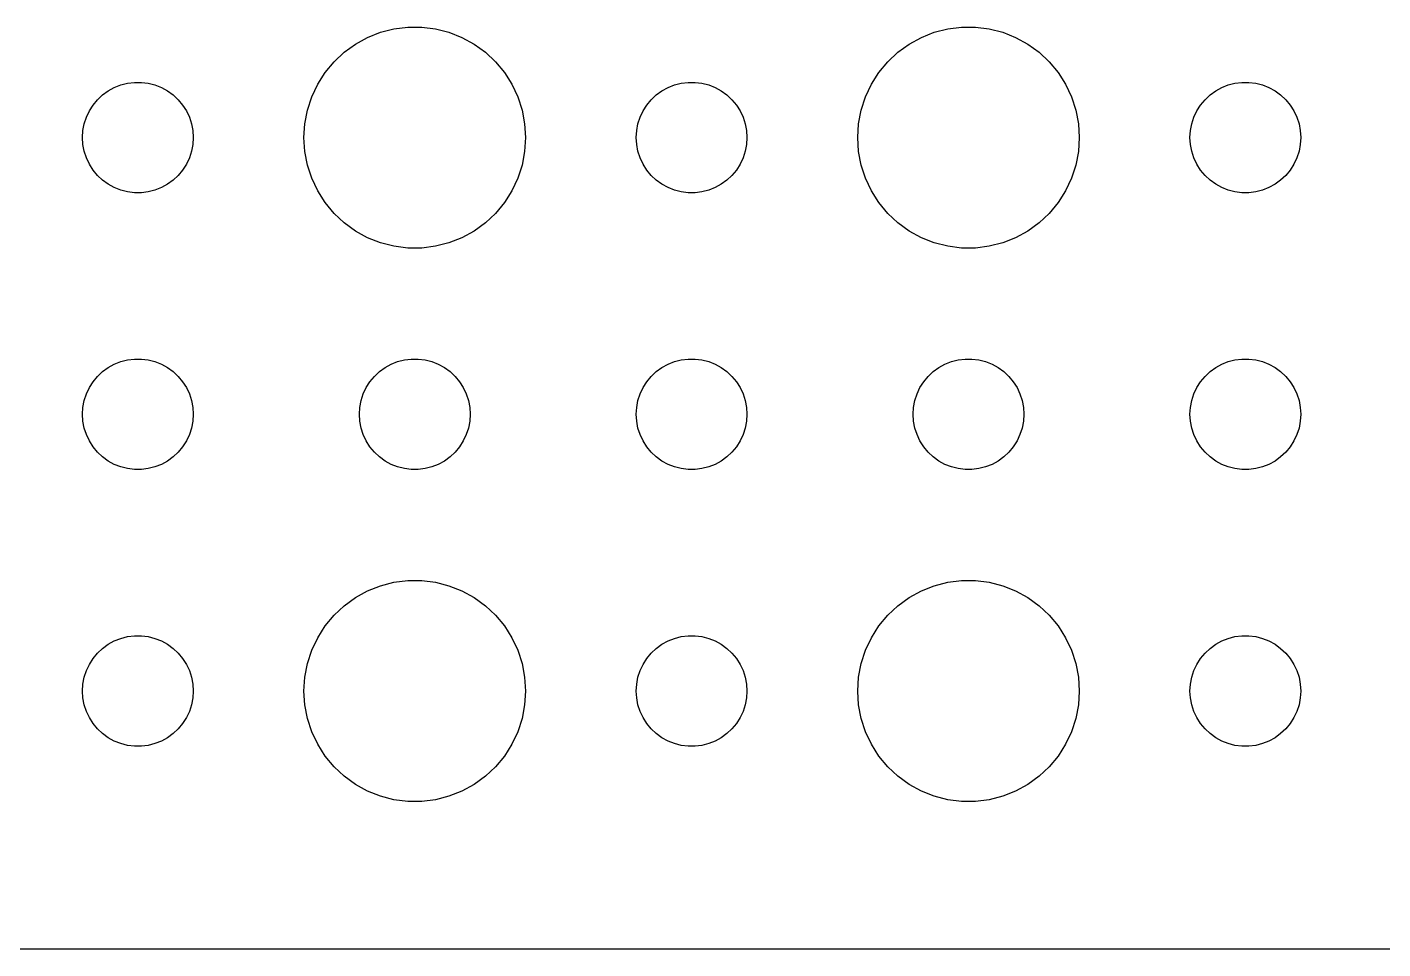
# Model space of a CAD drawing. Header units: metres. Extents: x -150 to 150, y -104 to 104.
# Drawn here: x 72 to 108.72, y -104.49 to -79.51 of the extents above; entities that cross this region are included whole.
import ezdxf

# ---------------------------------------------------------------- set-up
doc = ezdxf.new("R2010")
doc.units = ezdxf.units.M

msp = doc.modelspace()

# ---------------------------------------------------------------- linework, layer by layer
for p, q in [((81.2227, -79.7855), (81.573, -79.6468)), ((81.573, -79.6468), (81.9379, -79.5531)), ((81.9379, -79.5531), (82.3116, -79.5059)), ((82.3116, -79.5059), (82.6884, -79.5059)), ((82.6884, -79.5059), (83.0621, -79.5531)), ((83.0621, -79.5531), (83.427, -79.6468)), ((83.427, -79.6468), (83.7773, -79.7855)), ((96.2227, -79.7855), (96.573, -79.6468)), ((96.573, -79.6468), (96.9379, -79.5531)), ((96.9379, -79.5531), (97.3116, -79.5059)), ((97.3116, -79.5059), (97.6884, -79.5059)), ((97.6884, -79.5059), (98.0621, -79.5531)), ((98.0621, -79.5531), (98.427, -79.6468)), ((98.427, -79.6468), (98.7773, -79.7855)), ((80.5877, -80.1885), (80.8925, -79.967)), ((80.8925, -79.967), (81.2227, -79.7855)), ((83.7773, -79.7855), (84.1075, -79.967)), ((84.1075, -79.967), (84.4123, -80.1885)), ((95.5877, -80.1885), (95.8925, -79.967)), ((95.8925, -79.967), (96.2227, -79.7855)), ((98.7773, -79.7855), (99.1075, -79.967)), ((99.1075, -79.967), (99.4123, -80.1885)), ((80.3131, -80.4464), (80.5877, -80.1885)), ((84.4123, -80.1885), (84.6869, -80.4464)), ((95.3131, -80.4464), (95.5877, -80.1885)), ((99.4123, -80.1885), (99.6869, -80.4464)), ((79.8711, -81.0547), (80.073, -80.7366)), ((80.073, -80.7366), (80.3131, -80.4464)), ((84.6869, -80.4464), (84.927, -80.7366)), ((84.927, -80.7366), (85.1289, -81.0547)), ((94.8711, -81.0547), (95.073, -80.7366)), ((95.073, -80.7366), (95.3131, -80.4464)), ((99.6869, -80.4464), (99.927, -80.7366)), ((99.927, -80.7366), (100.129, -81.0547)), ((74.1963, -81.2335), (74.3613, -81.1428)), ((74.3613, -81.1428), (74.5365, -81.0734)), ((74.5365, -81.0734), (74.7189, -81.0266)), ((74.7189, -81.0266), (74.9058, -81.003)), ((74.9058, -81.003), (75.0942, -81.003)), ((75.0942, -81.003), (75.2811, -81.0266)), ((75.2811, -81.0266), (75.4635, -81.0734)), ((75.4635, -81.0734), (75.6387, -81.1428)), ((75.6387, -81.1428), (75.8037, -81.2335)), ((79.7107, -81.3956), (79.8711, -81.0547)), ((85.1289, -81.0547), (85.2893, -81.3956)), ((89.1963, -81.2335), (89.3613, -81.1428)), ((89.3613, -81.1428), (89.5365, -81.0734)), ((89.5365, -81.0734), (89.7189, -81.0266)), ((89.7189, -81.0266), (89.9058, -81.003)), ((89.9058, -81.003), (90.0942, -81.003)), ((90.0942, -81.003), (90.2811, -81.0266)), ((90.2811, -81.0266), (90.4635, -81.0734)), ((90.4635, -81.0734), (90.6387, -81.1428)), ((90.6387, -81.1428), (90.8037, -81.2335)), ((94.7107, -81.3956), (94.8711, -81.0547)), ((100.129, -81.0547), (100.289, -81.3956)), ((104.196, -81.2335), (104.361, -81.1428)), ((104.361, -81.1428), (104.536, -81.0734)), ((104.536, -81.0734), (104.719, -81.0266)), ((104.719, -81.0266), (104.906, -81.003)), ((104.906, -81.003), (105.094, -81.003)), ((105.094, -81.003), (105.281, -81.0266)), ((105.281, -81.0266), (105.464, -81.0734)), ((105.464, -81.0734), (105.639, -81.1428)), ((105.639, -81.1428), (105.804, -81.2335)), ((73.7865, -81.6183), (73.9065, -81.4732)), ((73.9065, -81.4732), (74.0439, -81.3442)), ((74.0439, -81.3442), (74.1963, -81.2335)), ((75.8037, -81.2335), (75.9561, -81.3442)), ((75.9561, -81.3442), (76.0934, -81.4732)), ((76.0934, -81.4732), (76.2135, -81.6183)), ((79.5943, -81.7539), (79.7107, -81.3956)), ((85.2893, -81.3956), (85.4057, -81.7539)), ((88.7865, -81.6183), (88.9065, -81.4732)), ((88.9065, -81.4732), (89.0439, -81.3442)), ((89.0439, -81.3442), (89.1963, -81.2335)), ((90.8037, -81.2335), (90.9561, -81.3442)), ((90.9561, -81.3442), (91.0934, -81.4732)), ((91.0934, -81.4732), (91.2135, -81.6183)), ((94.5943, -81.7539), (94.7107, -81.3956)), ((100.289, -81.3956), (100.406, -81.7539)), ((103.786, -81.6183), (103.907, -81.4732)), ((103.907, -81.4732), (104.044, -81.3442)), ((104.044, -81.3442), (104.196, -81.2335)), ((105.804, -81.2335), (105.956, -81.3442)), ((105.956, -81.3442), (106.093, -81.4732)), ((106.093, -81.4732), (106.214, -81.6183)), ((73.6053, -81.9478), (73.6855, -81.7774)), ((73.6855, -81.7774), (73.7865, -81.6183)), ((76.2135, -81.6183), (76.3145, -81.7774)), ((76.3145, -81.7774), (76.3947, -81.9478)), ((79.5237, -82.124), (79.5943, -81.7539)), ((85.4057, -81.7539), (85.4763, -82.124)), ((88.6053, -81.9478), (88.6855, -81.7774)), ((88.6855, -81.7774), (88.7865, -81.6183)), ((91.2135, -81.6183), (91.3145, -81.7774)), ((91.3145, -81.7774), (91.3947, -81.9478)), ((94.5237, -82.124), (94.5943, -81.7539)), ((100.406, -81.7539), (100.476, -82.124)), ((103.605, -81.9478), (103.686, -81.7774)), ((103.686, -81.7774), (103.786, -81.6183)), ((106.214, -81.6183), (106.314, -81.7774)), ((106.314, -81.7774), (106.395, -81.9478)), ((73.5118, -82.312), (73.5471, -82.127)), ((73.5471, -82.127), (73.6053, -81.9478)), ((76.3947, -81.9478), (76.4529, -82.127)), ((76.4529, -82.127), (76.4882, -82.312)), ((79.5, -82.5), (79.5237, -82.124)), ((85.4763, -82.124), (85.5, -82.5)), ((88.5118, -82.312), (88.5471, -82.127)), ((88.5471, -82.127), (88.6053, -81.9478)), ((91.3947, -81.9478), (91.4529, -82.127)), ((91.4529, -82.127), (91.4882, -82.312)), ((94.5, -82.5), (94.5237, -82.124)), ((100.476, -82.124), (100.5, -82.5)), ((103.512, -82.312), (103.547, -82.127)), ((103.547, -82.127), (103.605, -81.9478)), ((106.395, -81.9478), (106.453, -82.127)), ((106.453, -82.127), (106.488, -82.312)), ((73.5, -82.5), (73.5118, -82.312)), ((73.5118, -82.688), (73.5, -82.5)), ((76.4882, -82.312), (76.5, -82.5)), ((76.5, -82.5), (76.4882, -82.688)), ((79.5237, -82.876), (79.5, -82.5)), ((85.5, -82.5), (85.4763, -82.876)), ((88.5, -82.5), (88.5118, -82.312)), ((88.5118, -82.688), (88.5, -82.5)), ((91.4882, -82.312), (91.5, -82.5)), ((91.5, -82.5), (91.4882, -82.688)), ((94.5237, -82.876), (94.5, -82.5)), ((100.5, -82.5), (100.476, -82.876)), ((103.5, -82.5), (103.512, -82.312)), ((103.512, -82.688), (103.5, -82.5)), ((106.488, -82.312), (106.5, -82.5)), ((106.5, -82.5), (106.488, -82.688)), ((73.5471, -82.873), (73.5118, -82.688)), ((73.6053, -83.0522), (73.5471, -82.873)), ((76.4529, -82.873), (76.3947, -83.0522)), ((76.4882, -82.688), (76.4529, -82.873)), ((79.5943, -83.2461), (79.5237, -82.876)), ((85.4763, -82.876), (85.4057, -83.2461)), ((88.5471, -82.873), (88.5118, -82.688)), ((88.6053, -83.0522), (88.5471, -82.873)), ((91.4529, -82.873), (91.3947, -83.0522)), ((91.4882, -82.688), (91.4529, -82.873)), ((94.5943, -83.2461), (94.5237, -82.876)), ((100.476, -82.876), (100.406, -83.2461)), ((103.547, -82.873), (103.512, -82.688)), ((103.605, -83.0522), (103.547, -82.873)), ((106.453, -82.873), (106.395, -83.0522)), ((106.488, -82.688), (106.453, -82.873)), ((73.6855, -83.2226), (73.6053, -83.0522)), ((73.7865, -83.3817), (73.6855, -83.2226)), ((76.3145, -83.2226), (76.2135, -83.3817)), ((76.3947, -83.0522), (76.3145, -83.2226)), ((79.7107, -83.6044), (79.5943, -83.2461)), ((85.4057, -83.2461), (85.2893, -83.6044)), ((88.6855, -83.2226), (88.6053, -83.0522)), ((88.7865, -83.3817), (88.6855, -83.2226)), ((91.3145, -83.2226), (91.2135, -83.3817)), ((91.3947, -83.0522), (91.3145, -83.2226)), ((94.7107, -83.6044), (94.5943, -83.2461)), ((100.406, -83.2461), (100.289, -83.6044)), ((103.686, -83.2226), (103.605, -83.0522)), ((103.786, -83.3817), (103.686, -83.2226)), ((106.314, -83.2226), (106.214, -83.3817)), ((106.395, -83.0522), (106.314, -83.2226)), ((73.9065, -83.5268), (73.7865, -83.3817)), ((74.0439, -83.6558), (73.9065, -83.5268)), ((74.1963, -83.7665), (74.0439, -83.6558)), ((75.9561, -83.6558), (75.8037, -83.7665)), ((76.0934, -83.5268), (75.9561, -83.6558)), ((76.2135, -83.3817), (76.0934, -83.5268)), ((79.8711, -83.9453), (79.7107, -83.6044)), ((85.2893, -83.6044), (85.1289, -83.9453)), ((88.9065, -83.5268), (88.7865, -83.3817)), ((89.0439, -83.6558), (88.9065, -83.5268)), ((89.1963, -83.7665), (89.0439, -83.6558)), ((90.9561, -83.6558), (90.8037, -83.7665)), ((91.0934, -83.5268), (90.9561, -83.6558)), ((91.2135, -83.3817), (91.0934, -83.5268)), ((94.8711, -83.9453), (94.7107, -83.6044)), ((100.289, -83.6044), (100.129, -83.9453)), ((103.907, -83.5268), (103.786, -83.3817)), ((104.044, -83.6558), (103.907, -83.5268)), ((104.196, -83.7665), (104.044, -83.6558)), ((105.956, -83.6558), (105.804, -83.7665)), ((106.093, -83.5268), (105.956, -83.6558)), ((106.214, -83.3817), (106.093, -83.5268)), ((74.3613, -83.8572), (74.1963, -83.7665)), ((74.5365, -83.9266), (74.3613, -83.8572)), ((74.7189, -83.9734), (74.5365, -83.9266)), ((74.9058, -83.997), (74.7189, -83.9734)), ((75.0942, -83.997), (74.9058, -83.997)), ((75.2811, -83.9734), (75.0942, -83.997)), ((75.4635, -83.9266), (75.2811, -83.9734)), ((75.6387, -83.8572), (75.4635, -83.9266)), ((75.8037, -83.7665), (75.6387, -83.8572)), ((80.073, -84.2634), (79.8711, -83.9453)), ((85.1289, -83.9453), (84.927, -84.2634)), ((89.3613, -83.8572), (89.1963, -83.7665)), ((89.5365, -83.9266), (89.3613, -83.8572)), ((89.7189, -83.9734), (89.5365, -83.9266)), ((89.9058, -83.997), (89.7189, -83.9734)), ((90.0942, -83.997), (89.9058, -83.997)), ((90.2811, -83.9734), (90.0942, -83.997)), ((90.4635, -83.9266), (90.2811, -83.9734)), ((90.6387, -83.8572), (90.4635, -83.9266)), ((90.8037, -83.7665), (90.6387, -83.8572)), ((95.073, -84.2634), (94.8711, -83.9453)), ((100.129, -83.9453), (99.927, -84.2634)), ((104.361, -83.8572), (104.196, -83.7665)), ((104.536, -83.9266), (104.361, -83.8572)), ((104.719, -83.9734), (104.536, -83.9266)), ((104.906, -83.997), (104.719, -83.9734)), ((105.094, -83.997), (104.906, -83.997)), ((105.281, -83.9734), (105.094, -83.997)), ((105.464, -83.9266), (105.281, -83.9734)), ((105.639, -83.8572), (105.464, -83.9266)), ((105.804, -83.7665), (105.639, -83.8572)), ((80.3131, -84.5536), (80.073, -84.2634)), ((84.927, -84.2634), (84.6869, -84.5536)), ((95.3131, -84.5536), (95.073, -84.2634)), ((99.927, -84.2634), (99.6869, -84.5536)), ((80.5877, -84.8115), (80.3131, -84.5536)), ((80.8925, -85.033), (80.5877, -84.8115)), ((84.4123, -84.8115), (84.1075, -85.033)), ((84.6869, -84.5536), (84.4123, -84.8115)), ((95.5877, -84.8115), (95.3131, -84.5536)), ((95.8925, -85.033), (95.5877, -84.8115)), ((99.4123, -84.8115), (99.1075, -85.033)), ((99.6869, -84.5536), (99.4123, -84.8115)), ((81.2227, -85.2145), (80.8925, -85.033)), ((84.1075, -85.033), (83.7773, -85.2145)), ((96.2227, -85.2145), (95.8925, -85.033)), ((99.1075, -85.033), (98.7773, -85.2145)), ((81.573, -85.3532), (81.2227, -85.2145)), ((81.9379, -85.4469), (81.573, -85.3532)), ((82.3116, -85.4941), (81.9379, -85.4469)), ((82.6884, -85.4941), (82.3116, -85.4941)), ((83.0621, -85.4469), (82.6884, -85.4941)), ((83.427, -85.3532), (83.0621, -85.4469)), ((83.7773, -85.2145), (83.427, -85.3532)), ((96.573, -85.3532), (96.2227, -85.2145)), ((96.9379, -85.4469), (96.573, -85.3532)), ((97.3116, -85.4941), (96.9379, -85.4469)), ((97.6884, -85.4941), (97.3116, -85.4941)), ((98.0621, -85.4469), (97.6884, -85.4941)), ((98.427, -85.3532), (98.0621, -85.4469)), ((98.7773, -85.2145), (98.427, -85.3532)), ((74.7189, -88.5266), (74.9058, -88.503)), ((74.9058, -88.503), (75.0942, -88.503)), ((75.0942, -88.503), (75.2811, -88.5266)), ((82.2189, -88.5266), (82.4058, -88.503)), ((82.4058, -88.503), (82.5942, -88.503)), ((82.5942, -88.503), (82.7811, -88.5266)), ((89.7189, -88.5266), (89.9058, -88.503)), ((89.9058, -88.503), (90.0942, -88.503)), ((90.0942, -88.503), (90.2811, -88.5266)), ((97.2189, -88.5266), (97.4058, -88.503)), ((97.4058, -88.503), (97.5942, -88.503)), ((97.5942, -88.503), (97.7811, -88.5266)), ((104.719, -88.5266), (104.906, -88.503)), ((104.906, -88.503), (105.094, -88.503)), ((105.094, -88.503), (105.281, -88.5266)), ((73.9065, -88.9732), (74.0439, -88.8442)), ((74.0439, -88.8442), (74.1963, -88.7335)), ((74.1963, -88.7335), (74.3613, -88.6428)), ((74.3613, -88.6428), (74.5365, -88.5734)), ((74.5365, -88.5734), (74.7189, -88.5266)), ((75.2811, -88.5266), (75.4635, -88.5734)), ((75.4635, -88.5734), (75.6387, -88.6428)), ((75.6387, -88.6428), (75.8037, -88.7335)), ((75.8037, -88.7335), (75.9561, -88.8442)), ((75.9561, -88.8442), (76.0934, -88.9732)), ((81.4065, -88.9732), (81.5439, -88.8442)), ((81.5439, -88.8442), (81.6963, -88.7335)), ((81.6963, -88.7335), (81.8613, -88.6428)), ((81.8613, -88.6428), (82.0365, -88.5734)), ((82.0365, -88.5734), (82.2189, -88.5266)), ((82.7811, -88.5266), (82.9635, -88.5734)), ((82.9635, -88.5734), (83.1387, -88.6428)), ((83.1387, -88.6428), (83.3037, -88.7335)), ((83.3037, -88.7335), (83.4561, -88.8442)), ((83.4561, -88.8442), (83.5934, -88.9732)), ((88.9065, -88.9732), (89.0439, -88.8442)), ((89.0439, -88.8442), (89.1963, -88.7335)), ((89.1963, -88.7335), (89.3613, -88.6428)), ((89.3613, -88.6428), (89.5365, -88.5734)), ((89.5365, -88.5734), (89.7189, -88.5266)), ((90.2811, -88.5266), (90.4635, -88.5734)), ((90.4635, -88.5734), (90.6387, -88.6428)), ((90.6387, -88.6428), (90.8037, -88.7335)), ((90.8037, -88.7335), (90.9561, -88.8442)), ((90.9561, -88.8442), (91.0934, -88.9732)), ((96.4065, -88.9732), (96.5439, -88.8442)), ((96.5439, -88.8442), (96.6963, -88.7335)), ((96.6963, -88.7335), (96.8613, -88.6428)), ((96.8613, -88.6428), (97.0365, -88.5734)), ((97.0365, -88.5734), (97.2189, -88.5266)), ((97.7811, -88.5266), (97.9635, -88.5734)), ((97.9635, -88.5734), (98.1387, -88.6428)), ((98.1387, -88.6428), (98.3037, -88.7335)), ((98.3037, -88.7335), (98.4561, -88.8442)), ((98.4561, -88.8442), (98.5934, -88.9732)), ((103.907, -88.9732), (104.044, -88.8442)), ((104.044, -88.8442), (104.196, -88.7335)), ((104.196, -88.7335), (104.361, -88.6428)), ((104.361, -88.6428), (104.536, -88.5734)), ((104.536, -88.5734), (104.719, -88.5266)), ((105.281, -88.5266), (105.464, -88.5734)), ((105.464, -88.5734), (105.639, -88.6428)), ((105.639, -88.6428), (105.804, -88.7335)), ((105.804, -88.7335), (105.956, -88.8442)), ((105.956, -88.8442), (106.093, -88.9732)), ((73.6855, -89.2774), (73.7865, -89.1183)), ((73.7865, -89.1183), (73.9065, -88.9732)), ((76.0934, -88.9732), (76.2135, -89.1183)), ((76.2135, -89.1183), (76.3145, -89.2774)), ((81.1855, -89.2774), (81.2865, -89.1183)), ((81.2865, -89.1183), (81.4065, -88.9732)), ((83.5934, -88.9732), (83.7135, -89.1183)), ((83.7135, -89.1183), (83.8145, -89.2774)), ((88.6855, -89.2774), (88.7865, -89.1183)), ((88.7865, -89.1183), (88.9065, -88.9732)), ((91.0934, -88.9732), (91.2135, -89.1183)), ((91.2135, -89.1183), (91.3145, -89.2774)), ((96.1855, -89.2774), (96.2865, -89.1183)), ((96.2865, -89.1183), (96.4065, -88.9732)), ((98.5934, -88.9732), (98.7135, -89.1183)), ((98.7135, -89.1183), (98.8145, -89.2774)), ((103.686, -89.2774), (103.786, -89.1183)), ((103.786, -89.1183), (103.907, -88.9732)), ((106.093, -88.9732), (106.214, -89.1183)), ((106.214, -89.1183), (106.314, -89.2774)), ((73.5471, -89.627), (73.6053, -89.4478)), ((73.6053, -89.4478), (73.6855, -89.2774)), ((76.3145, -89.2774), (76.3947, -89.4478)), ((76.3947, -89.4478), (76.4529, -89.627)), ((81.0471, -89.627), (81.1053, -89.4478)), ((81.1053, -89.4478), (81.1855, -89.2774)), ((83.8145, -89.2774), (83.8947, -89.4478)), ((83.8947, -89.4478), (83.9529, -89.627)), ((88.5471, -89.627), (88.6053, -89.4478)), ((88.6053, -89.4478), (88.6855, -89.2774)), ((91.3145, -89.2774), (91.3947, -89.4478)), ((91.3947, -89.4478), (91.4529, -89.627)), ((96.0471, -89.627), (96.1053, -89.4478)), ((96.1053, -89.4478), (96.1855, -89.2774)), ((98.8145, -89.2774), (98.8947, -89.4478)), ((98.8947, -89.4478), (98.9529, -89.627)), ((103.547, -89.627), (103.605, -89.4478)), ((103.605, -89.4478), (103.686, -89.2774)), ((106.314, -89.2774), (106.395, -89.4478)), ((106.395, -89.4478), (106.453, -89.627)), ((73.5, -90), (73.5118, -89.812)), ((73.5118, -89.812), (73.5471, -89.627)), ((76.4529, -89.627), (76.4882, -89.812)), ((76.4882, -89.812), (76.5, -90)), ((81, -90), (81.0118, -89.812)), ((81.0118, -89.812), (81.0471, -89.627)), ((83.9529, -89.627), (83.9882, -89.812)), ((83.9882, -89.812), (84, -90)), ((88.5, -90), (88.5118, -89.812)), ((88.5118, -89.812), (88.5471, -89.627)), ((91.4529, -89.627), (91.4882, -89.812)), ((91.4882, -89.812), (91.5, -90)), ((96, -90), (96.0118, -89.812)), ((96.0118, -89.812), (96.0471, -89.627)), ((98.9529, -89.627), (98.9882, -89.812)), ((98.9882, -89.812), (99, -90)), ((103.5, -90), (103.512, -89.812)), ((103.512, -89.812), (103.547, -89.627)), ((106.453, -89.627), (106.488, -89.812)), ((106.488, -89.812), (106.5, -90)), ((73.5118, -90.188), (73.5, -90)), ((73.5471, -90.373), (73.5118, -90.188)), ((76.4882, -90.188), (76.4529, -90.373)), ((76.5, -90), (76.4882, -90.188)), ((81.0118, -90.188), (81, -90)), ((81.0471, -90.373), (81.0118, -90.188)), ((83.9882, -90.188), (83.9529, -90.373)), ((84, -90), (83.9882, -90.188)), ((88.5118, -90.188), (88.5, -90)), ((88.5471, -90.373), (88.5118, -90.188)), ((91.4882, -90.188), (91.4529, -90.373)), ((91.5, -90), (91.4882, -90.188)), ((96.0118, -90.188), (96, -90)), ((96.0471, -90.373), (96.0118, -90.188)), ((98.9882, -90.188), (98.9529, -90.373)), ((99, -90), (98.9882, -90.188)), ((103.512, -90.188), (103.5, -90)), ((103.547, -90.373), (103.512, -90.188)), ((106.488, -90.188), (106.453, -90.373)), ((106.5, -90), (106.488, -90.188)), ((73.6053, -90.5522), (73.5471, -90.373)), ((73.6855, -90.7226), (73.6053, -90.5522)), ((76.3947, -90.5522), (76.3145, -90.7226)), ((76.4529, -90.373), (76.3947, -90.5522)), ((81.1053, -90.5522), (81.0471, -90.373)), ((81.1855, -90.7226), (81.1053, -90.5522)), ((83.8947, -90.5522), (83.8145, -90.7226)), ((83.9529, -90.373), (83.8947, -90.5522)), ((88.6053, -90.5522), (88.5471, -90.373)), ((88.6855, -90.7226), (88.6053, -90.5522)), ((91.3947, -90.5522), (91.3145, -90.7226)), ((91.4529, -90.373), (91.3947, -90.5522)), ((96.1053, -90.5522), (96.0471, -90.373)), ((96.1855, -90.7226), (96.1053, -90.5522)), ((98.8947, -90.5522), (98.8145, -90.7226)), ((98.9529, -90.373), (98.8947, -90.5522)), ((103.605, -90.5522), (103.547, -90.373)), ((103.686, -90.7226), (103.605, -90.5522)), ((106.395, -90.5522), (106.314, -90.7226)), ((106.453, -90.373), (106.395, -90.5522)), ((73.7865, -90.8817), (73.6855, -90.7226)), ((73.9065, -91.0268), (73.7865, -90.8817)), ((74.0439, -91.1558), (73.9065, -91.0268)), ((76.0934, -91.0268), (75.9561, -91.1558)), ((76.2135, -90.8817), (76.0934, -91.0268)), ((76.3145, -90.7226), (76.2135, -90.8817)), ((81.2865, -90.8817), (81.1855, -90.7226)), ((81.4065, -91.0268), (81.2865, -90.8817)), ((81.5439, -91.1558), (81.4065, -91.0268)), ((83.5934, -91.0268), (83.4561, -91.1558)), ((83.7135, -90.8817), (83.5934, -91.0268)), ((83.8145, -90.7226), (83.7135, -90.8817)), ((88.7865, -90.8817), (88.6855, -90.7226)), ((88.9065, -91.0268), (88.7865, -90.8817)), ((89.0439, -91.1558), (88.9065, -91.0268)), ((91.0934, -91.0268), (90.9561, -91.1558)), ((91.2135, -90.8817), (91.0934, -91.0268)), ((91.3145, -90.7226), (91.2135, -90.8817)), ((96.2865, -90.8817), (96.1855, -90.7226)), ((96.4065, -91.0268), (96.2865, -90.8817)), ((96.5439, -91.1558), (96.4065, -91.0268)), ((98.5934, -91.0268), (98.4561, -91.1558)), ((98.7135, -90.8817), (98.5934, -91.0268)), ((98.8145, -90.7226), (98.7135, -90.8817)), ((103.786, -90.8817), (103.686, -90.7226)), ((103.907, -91.0268), (103.786, -90.8817)), ((104.044, -91.1558), (103.907, -91.0268)), ((106.093, -91.0268), (105.956, -91.1558)), ((106.214, -90.8817), (106.093, -91.0268)), ((106.314, -90.7226), (106.214, -90.8817)), ((74.1963, -91.2665), (74.0439, -91.1558)), ((74.3613, -91.3572), (74.1963, -91.2665)), ((74.5365, -91.4266), (74.3613, -91.3572)), ((74.7189, -91.4734), (74.5365, -91.4266)), ((75.4635, -91.4266), (75.2811, -91.4734)), ((75.6387, -91.3572), (75.4635, -91.4266)), ((75.8037, -91.2665), (75.6387, -91.3572)), ((75.9561, -91.1558), (75.8037, -91.2665)), ((81.6963, -91.2665), (81.5439, -91.1558)), ((81.8613, -91.3572), (81.6963, -91.2665)), ((82.0365, -91.4266), (81.8613, -91.3572)), ((82.2189, -91.4734), (82.0365, -91.4266)), ((82.9635, -91.4266), (82.7811, -91.4734)), ((83.1387, -91.3572), (82.9635, -91.4266)), ((83.3037, -91.2665), (83.1387, -91.3572)), ((83.4561, -91.1558), (83.3037, -91.2665)), ((89.1963, -91.2665), (89.0439, -91.1558)), ((89.3613, -91.3572), (89.1963, -91.2665)), ((89.5365, -91.4266), (89.3613, -91.3572)), ((89.7189, -91.4734), (89.5365, -91.4266)), ((90.4635, -91.4266), (90.2811, -91.4734)), ((90.6387, -91.3572), (90.4635, -91.4266)), ((90.8037, -91.2665), (90.6387, -91.3572)), ((90.9561, -91.1558), (90.8037, -91.2665)), ((96.6963, -91.2665), (96.5439, -91.1558)), ((96.8613, -91.3572), (96.6963, -91.2665)), ((97.0365, -91.4266), (96.8613, -91.3572)), ((97.2189, -91.4734), (97.0365, -91.4266)), ((97.9635, -91.4266), (97.7811, -91.4734)), ((98.1387, -91.3572), (97.9635, -91.4266)), ((98.3037, -91.2665), (98.1387, -91.3572)), ((98.4561, -91.1558), (98.3037, -91.2665)), ((104.196, -91.2665), (104.044, -91.1558)), ((104.361, -91.3572), (104.196, -91.2665)), ((104.536, -91.4266), (104.361, -91.3572)), ((104.719, -91.4734), (104.536, -91.4266)), ((105.464, -91.4266), (105.281, -91.4734)), ((105.639, -91.3572), (105.464, -91.4266)), ((105.804, -91.2665), (105.639, -91.3572)), ((105.956, -91.1558), (105.804, -91.2665)), ((74.9058, -91.497), (74.7189, -91.4734)), ((75.0942, -91.497), (74.9058, -91.497)), ((75.2811, -91.4734), (75.0942, -91.497)), ((82.4058, -91.497), (82.2189, -91.4734)), ((82.5942, -91.497), (82.4058, -91.497)), ((82.7811, -91.4734), (82.5942, -91.497)), ((89.9058, -91.497), (89.7189, -91.4734)), ((90.0942, -91.497), (89.9058, -91.497)), ((90.2811, -91.4734), (90.0942, -91.497)), ((97.4058, -91.497), (97.2189, -91.4734)), ((97.5942, -91.497), (97.4058, -91.497)), ((97.7811, -91.4734), (97.5942, -91.497)), ((104.906, -91.497), (104.719, -91.4734)), ((105.094, -91.497), (104.906, -91.497)), ((105.281, -91.4734), (105.094, -91.497)), ((81.2227, -94.7855), (81.573, -94.6468)), ((81.573, -94.6468), (81.9379, -94.5531)), ((81.9379, -94.5531), (82.3116, -94.5059)), ((82.3116, -94.5059), (82.6884, -94.5059)), ((82.6884, -94.5059), (83.0621, -94.5531)), ((83.0621, -94.5531), (83.427, -94.6468)), ((83.427, -94.6468), (83.7773, -94.7855)), ((96.2227, -94.7855), (96.573, -94.6468)), ((96.573, -94.6468), (96.9379, -94.5531)), ((96.9379, -94.5531), (97.3116, -94.5059)), ((97.3116, -94.5059), (97.6884, -94.5059)), ((97.6884, -94.5059), (98.0621, -94.5531)), ((98.0621, -94.5531), (98.427, -94.6468)), ((98.427, -94.6468), (98.7773, -94.7855)), ((80.5877, -95.1885), (80.8925, -94.967)), ((80.8925, -94.967), (81.2227, -94.7855)), ((83.7773, -94.7855), (84.1075, -94.967)), ((84.1075, -94.967), (84.4123, -95.1885)), ((95.5877, -95.1885), (95.8925, -94.967)), ((95.8925, -94.967), (96.2227, -94.7855)), ((98.7773, -94.7855), (99.1075, -94.967)), ((99.1075, -94.967), (99.4123, -95.1885)), ((80.073, -95.7366), (80.3131, -95.4464)), ((80.3131, -95.4464), (80.5877, -95.1885)), ((84.4123, -95.1885), (84.6869, -95.4464)), ((84.6869, -95.4464), (84.927, -95.7366)), ((95.073, -95.7366), (95.3131, -95.4464)), ((95.3131, -95.4464), (95.5877, -95.1885)), ((99.4123, -95.1885), (99.6869, -95.4464)), ((99.6869, -95.4464), (99.927, -95.7366)), ((79.8711, -96.0547), (80.073, -95.7366)), ((84.927, -95.7366), (85.1289, -96.0547)), ((94.8711, -96.0547), (95.073, -95.7366)), ((99.927, -95.7366), (100.129, -96.0547)), ((74.1963, -96.2335), (74.3613, -96.1428)), ((74.3613, -96.1428), (74.5365, -96.0734)), ((74.5365, -96.0734), (74.7189, -96.0266)), ((74.7189, -96.0266), (74.9058, -96.003)), ((74.9058, -96.003), (75.0942, -96.003)), ((75.0942, -96.003), (75.2811, -96.0266)), ((75.2811, -96.0266), (75.4635, -96.0734)), ((75.4635, -96.0734), (75.6387, -96.1428)), ((75.6387, -96.1428), (75.8037, -96.2335)), ((79.7107, -96.3956), (79.8711, -96.0547)), ((85.1289, -96.0547), (85.2893, -96.3956)), ((89.1963, -96.2335), (89.3613, -96.1428)), ((89.3613, -96.1428), (89.5365, -96.0734)), ((89.5365, -96.0734), (89.7189, -96.0266)), ((89.7189, -96.0266), (89.9058, -96.003)), ((89.9058, -96.003), (90.0942, -96.003)), ((90.0942, -96.003), (90.2811, -96.0266)), ((90.2811, -96.0266), (90.4635, -96.0734)), ((90.4635, -96.0734), (90.6387, -96.1428)), ((90.6387, -96.1428), (90.8037, -96.2335)), ((94.7107, -96.3956), (94.8711, -96.0547)), ((100.129, -96.0547), (100.289, -96.3956)), ((104.196, -96.2335), (104.361, -96.1428)), ((104.361, -96.1428), (104.536, -96.0734)), ((104.536, -96.0734), (104.719, -96.0266)), ((104.719, -96.0266), (104.906, -96.003)), ((104.906, -96.003), (105.094, -96.003)), ((105.094, -96.003), (105.281, -96.0266)), ((105.281, -96.0266), (105.464, -96.0734)), ((105.464, -96.0734), (105.639, -96.1428)), ((105.639, -96.1428), (105.804, -96.2335)), ((73.7865, -96.6183), (73.9065, -96.4732)), ((73.9065, -96.4732), (74.0439, -96.3442)), ((74.0439, -96.3442), (74.1963, -96.2335)), ((75.8037, -96.2335), (75.9561, -96.3442)), ((75.9561, -96.3442), (76.0934, -96.4732)), ((76.0934, -96.4732), (76.2135, -96.6183)), ((79.5943, -96.7539), (79.7107, -96.3956)), ((85.2893, -96.3956), (85.4057, -96.7539)), ((88.7865, -96.6183), (88.9065, -96.4732)), ((88.9065, -96.4732), (89.0439, -96.3442)), ((89.0439, -96.3442), (89.1963, -96.2335)), ((90.8037, -96.2335), (90.9561, -96.3442)), ((90.9561, -96.3442), (91.0934, -96.4732)), ((91.0934, -96.4732), (91.2135, -96.6183)), ((94.5943, -96.7539), (94.7107, -96.3956)), ((100.289, -96.3956), (100.406, -96.7539)), ((103.786, -96.6183), (103.907, -96.4732)), ((103.907, -96.4732), (104.044, -96.3442)), ((104.044, -96.3442), (104.196, -96.2335)), ((105.804, -96.2335), (105.956, -96.3442)), ((105.956, -96.3442), (106.093, -96.4732)), ((106.093, -96.4732), (106.214, -96.6183)), ((73.5471, -97.127), (73.6053, -96.9478)), ((73.6053, -96.9478), (73.6855, -96.7774)), ((73.6855, -96.7774), (73.7865, -96.6183)), ((76.2135, -96.6183), (76.3145, -96.7774)), ((76.3145, -96.7774), (76.3947, -96.9478)), ((76.3947, -96.9478), (76.4529, -97.127)), ((79.5237, -97.124), (79.5943, -96.7539)), ((85.4057, -96.7539), (85.4763, -97.124)), ((88.5471, -97.127), (88.6053, -96.9478)), ((88.6053, -96.9478), (88.6855, -96.7774)), ((88.6855, -96.7774), (88.7865, -96.6183)), ((91.2135, -96.6183), (91.3145, -96.7774)), ((91.3145, -96.7774), (91.3947, -96.9478)), ((91.3947, -96.9478), (91.4529, -97.127)), ((94.5237, -97.124), (94.5943, -96.7539)), ((100.406, -96.7539), (100.476, -97.124)), ((103.547, -97.127), (103.605, -96.9478)), ((103.605, -96.9478), (103.686, -96.7774)), ((103.686, -96.7774), (103.786, -96.6183)), ((106.214, -96.6183), (106.314, -96.7774)), ((106.314, -96.7774), (106.395, -96.9478)), ((106.395, -96.9478), (106.453, -97.127)), ((73.5, -97.5), (73.5118, -97.312)), ((73.5118, -97.312), (73.5471, -97.127)), ((76.4529, -97.127), (76.4882, -97.312)), ((76.4882, -97.312), (76.5, -97.5)), ((79.5, -97.5), (79.5237, -97.124)), ((85.4763, -97.124), (85.5, -97.5)), ((88.5, -97.5), (88.5118, -97.312)), ((88.5118, -97.312), (88.5471, -97.127)), ((91.4529, -97.127), (91.4882, -97.312)), ((91.4882, -97.312), (91.5, -97.5)), ((94.5, -97.5), (94.5237, -97.124)), ((100.476, -97.124), (100.5, -97.5)), ((103.5, -97.5), (103.512, -97.312)), ((103.512, -97.312), (103.547, -97.127)), ((106.453, -97.127), (106.488, -97.312)), ((106.488, -97.312), (106.5, -97.5)), ((73.5118, -97.688), (73.5, -97.5)), ((73.5471, -97.873), (73.5118, -97.688)), ((76.4882, -97.688), (76.4529, -97.873)), ((76.5, -97.5), (76.4882, -97.688)), ((79.5237, -97.876), (79.5, -97.5)), ((85.5, -97.5), (85.4763, -97.876)), ((88.5118, -97.688), (88.5, -97.5)), ((88.5471, -97.873), (88.5118, -97.688)), ((91.4882, -97.688), (91.4529, -97.873)), ((91.5, -97.5), (91.4882, -97.688)), ((94.5237, -97.876), (94.5, -97.5)), ((100.5, -97.5), (100.476, -97.876)), ((103.512, -97.688), (103.5, -97.5)), ((103.547, -97.873), (103.512, -97.688)), ((106.488, -97.688), (106.453, -97.873)), ((106.5, -97.5), (106.488, -97.688)), ((73.6053, -98.0522), (73.5471, -97.873)), ((73.6855, -98.2226), (73.6053, -98.0522)), ((76.3947, -98.0522), (76.3145, -98.2226)), ((76.4529, -97.873), (76.3947, -98.0522)), ((79.5943, -98.2461), (79.5237, -97.876)), ((85.4763, -97.876), (85.4057, -98.2461)), ((88.6053, -98.0522), (88.5471, -97.873)), ((88.6855, -98.2226), (88.6053, -98.0522)), ((91.3947, -98.0522), (91.3145, -98.2226)), ((91.4529, -97.873), (91.3947, -98.0522)), ((94.5943, -98.2461), (94.5237, -97.876)), ((100.476, -97.876), (100.406, -98.2461)), ((103.605, -98.0522), (103.547, -97.873)), ((103.686, -98.2226), (103.605, -98.0522)), ((106.395, -98.0522), (106.314, -98.2226)), ((106.453, -97.873), (106.395, -98.0522)), ((73.7865, -98.3817), (73.6855, -98.2226)), ((73.9065, -98.5268), (73.7865, -98.3817)), ((76.2135, -98.3817), (76.0934, -98.5268)), ((76.3145, -98.2226), (76.2135, -98.3817)), ((79.7107, -98.6044), (79.5943, -98.2461)), ((85.4057, -98.2461), (85.2893, -98.6044)), ((88.7865, -98.3817), (88.6855, -98.2226)), ((88.9065, -98.5268), (88.7865, -98.3817)), ((91.2135, -98.3817), (91.0934, -98.5268)), ((91.3145, -98.2226), (91.2135, -98.3817)), ((94.7107, -98.6044), (94.5943, -98.2461)), ((100.406, -98.2461), (100.289, -98.6044)), ((103.786, -98.3817), (103.686, -98.2226)), ((103.907, -98.5268), (103.786, -98.3817)), ((106.214, -98.3817), (106.093, -98.5268)), ((106.314, -98.2226), (106.214, -98.3817)), ((74.0439, -98.6558), (73.9065, -98.5268)), ((74.1963, -98.7665), (74.0439, -98.6558)), ((74.3613, -98.8572), (74.1963, -98.7665)), ((75.8037, -98.7665), (75.6387, -98.8572)), ((75.9561, -98.6558), (75.8037, -98.7665)), ((76.0934, -98.5268), (75.9561, -98.6558)), ((79.8711, -98.9453), (79.7107, -98.6044)), ((85.2893, -98.6044), (85.1289, -98.9453)), ((89.0439, -98.6558), (88.9065, -98.5268)), ((89.1963, -98.7665), (89.0439, -98.6558)), ((89.3613, -98.8572), (89.1963, -98.7665)), ((90.8037, -98.7665), (90.6387, -98.8572)), ((90.9561, -98.6558), (90.8037, -98.7665)), ((91.0934, -98.5268), (90.9561, -98.6558)), ((94.8711, -98.9453), (94.7107, -98.6044)), ((100.289, -98.6044), (100.129, -98.9453)), ((104.044, -98.6558), (103.907, -98.5268)), ((104.196, -98.7665), (104.044, -98.6558)), ((104.361, -98.8572), (104.196, -98.7665)), ((105.804, -98.7665), (105.639, -98.8572)), ((105.956, -98.6558), (105.804, -98.7665)), ((106.093, -98.5268), (105.956, -98.6558)), ((74.5365, -98.9266), (74.3613, -98.8572)), ((74.7189, -98.9734), (74.5365, -98.9266)), ((74.9058, -98.997), (74.7189, -98.9734)), ((75.0942, -98.997), (74.9058, -98.997)), ((75.2811, -98.9734), (75.0942, -98.997)), ((75.4635, -98.9266), (75.2811, -98.9734)), ((75.6387, -98.8572), (75.4635, -98.9266)), ((80.073, -99.2634), (79.8711, -98.9453)), ((85.1289, -98.9453), (84.927, -99.2634)), ((89.5365, -98.9266), (89.3613, -98.8572)), ((89.7189, -98.9734), (89.5365, -98.9266)), ((89.9058, -98.997), (89.7189, -98.9734)), ((90.0942, -98.997), (89.9058, -98.997)), ((90.2811, -98.9734), (90.0942, -98.997)), ((90.4635, -98.9266), (90.2811, -98.9734)), ((90.6387, -98.8572), (90.4635, -98.9266)), ((95.073, -99.2634), (94.8711, -98.9453)), ((100.129, -98.9453), (99.927, -99.2634)), ((104.536, -98.9266), (104.361, -98.8572)), ((104.719, -98.9734), (104.536, -98.9266)), ((104.906, -98.997), (104.719, -98.9734)), ((105.094, -98.997), (104.906, -98.997)), ((105.281, -98.9734), (105.094, -98.997)), ((105.464, -98.9266), (105.281, -98.9734)), ((105.639, -98.8572), (105.464, -98.9266)), ((80.3131, -99.5536), (80.073, -99.2634)), ((84.927, -99.2634), (84.6869, -99.5536)), ((95.3131, -99.5536), (95.073, -99.2634)), ((99.927, -99.2634), (99.6869, -99.5536)), ((80.5877, -99.8115), (80.3131, -99.5536)), ((80.8925, -100.033), (80.5877, -99.8115)), ((84.4123, -99.8115), (84.1075, -100.033)), ((84.6869, -99.5536), (84.4123, -99.8115)), ((95.5877, -99.8115), (95.3131, -99.5536)), ((95.8925, -100.033), (95.5877, -99.8115)), ((99.4123, -99.8115), (99.1075, -100.033)), ((99.6869, -99.5536), (99.4123, -99.8115)), ((81.2227, -100.214), (80.8925, -100.033)), ((81.573, -100.353), (81.2227, -100.214)), ((83.7773, -100.214), (83.427, -100.353)), ((84.1075, -100.033), (83.7773, -100.214)), ((96.2227, -100.214), (95.8925, -100.033)), ((96.573, -100.353), (96.2227, -100.214)), ((98.7773, -100.214), (98.427, -100.353)), ((99.1075, -100.033), (98.7773, -100.214)), ((81.9379, -100.447), (81.573, -100.353)), ((82.3116, -100.494), (81.9379, -100.447)), ((82.6884, -100.494), (82.3116, -100.494)), ((83.0621, -100.447), (82.6884, -100.494)), ((83.427, -100.353), (83.0621, -100.447)), ((96.9379, -100.447), (96.573, -100.353)), ((97.3116, -100.494), (96.9379, -100.447)), ((97.6884, -100.494), (97.3116, -100.494)), ((98.0621, -100.447), (97.6884, -100.494)), ((98.427, -100.353), (98.0621, -100.447)), ((-144.814, -104.49), (144.814, -104.49))]:
    msp.add_line(p, q)

doc.saveas('drawing.dxf')
